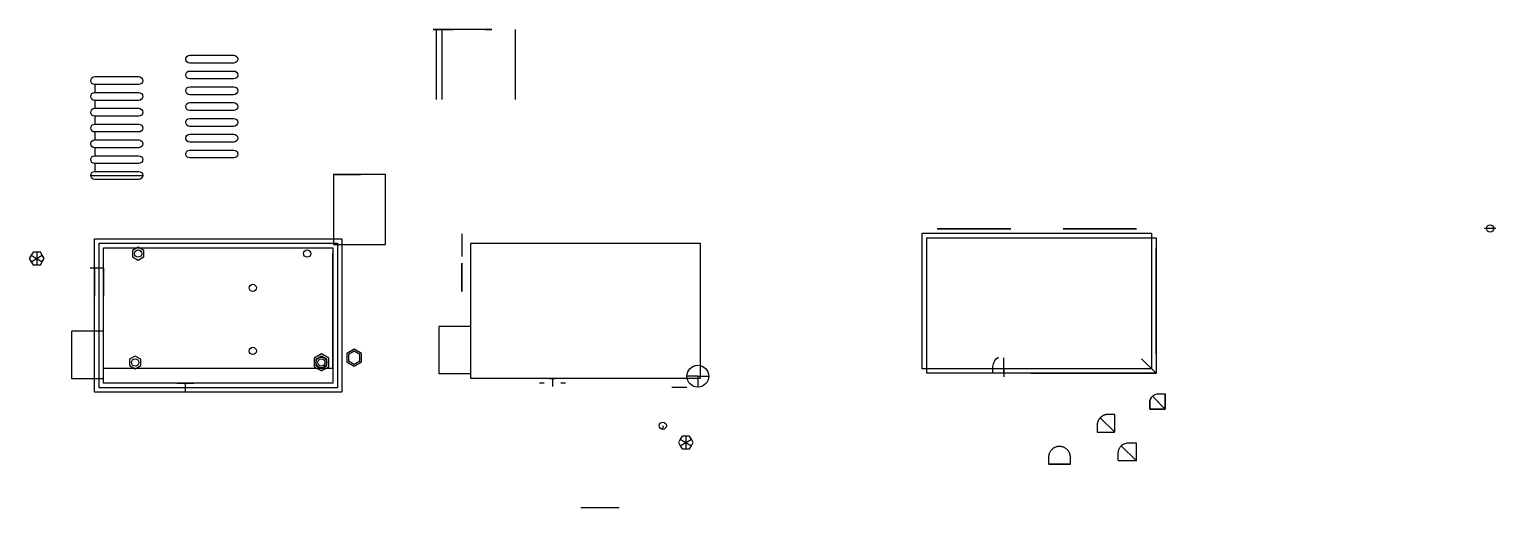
# Model space of a CAD drawing. Header units: millimetres. Extents: x 17 to 667, y -12 to 200.
import ezdxf

# ---------------------------------------------------------------- set-up
doc = ezdxf.new("R2010")
doc.units = ezdxf.units.MM
doc.layers.add('box1', color=22, linetype='Continuous')

msp = doc.modelspace()

# ---------------------------------------------------------------- linework, layer by layer
for p, q in [((50, 50), (50, 103.3)), ((50, 103.3), (151.6, 103.3)), ((151.6, 103.3), (151.6, 100.7)), ((151.6, 85.5), (151.6, 100.7)), ((151.6, 57.6), (151.6, 85.5)), ((151.6, 52.5), (151.6, 57.6)), ((151.6, 50), (151.6, 52.5)), ((50, 50), (151.6, 50))]:
    msp.add_line(p, q)
for points, elevation in [([(212.69, 45.39), (212.69, 105.39), (314.29, 105.39), (314.29, 45.39)], 2), ([(212.69, 45.39), (212.69, 105.39), (314.29, 105.39), (314.29, 45.39)], 15), ([(412.71, 49.7), (412.71, 109.7), (514.31, 109.7), (514.31, 49.7)], 2), ([(412.71, 49.7), (412.71, 109.7), (514.31, 109.7), (514.31, 49.7)], 15), ([(414.71, 47.7), (414.71, 107.7), (516.31, 107.7), (516.31, 47.7)], 14.9), ([(50, 43.3), (50, 103.3), (151.6, 103.3), (151.6, 43.3)], 2), ([(50, 43.3), (50, 103.3), (151.6, 103.3), (151.6, 43.3)], 13), ([(50, 43.3), (50, 103.3), (151.6, 103.3), (151.6, 43.3)], 15)]:
    msp.add_lwpolyline(points, close=True, dxfattribs=dict(elevation=elevation))
msp.add_lwpolyline([(50, 43.3), (50, 103.3), (151.6, 103.3), (151.6, 43.3)], close=True)
for centre in [(65.3, 100.7), (140.2, 100.7), (116.1, 85.5), (116.1, 57.6), (64, 52.5), (146.5, 52.5)]:
    msp.add_circle(centre, 1.6)
at = {"layer": 'box1', "extrusion": (1, 0, -1.22465e-16)}
for p, q in [((197.5, 169), (197.5, 200)), ((200, 169), (200, 200)), ((232.5, 169), (232.5, 200))]:
    msp.add_line(p, q, dxfattribs=at)
at = {"layer": 'box1', "extrusion": (0, -1, 1.22465e-16)}
msp.add_line((220.5, 200, 13.5), (197.5, 200, 13.5), dxfattribs=at)
at = {"layer": 'box1'}
for p, q in [((46.09, 175.55), (46.09, 172.05)), ((46.09, 168.55), (46.09, 165.05)), ((46.09, 161.55), (46.09, 158.05)), ((46.09, 154.55), (46.09, 151.05)), ((46.09, 147.55), (46.09, 144.05)), ((46.09, 140.55), (46.09, 137.05)), ((44.34, 135.3), (67.34, 135.3)), ((151.88, 135.66, 2), (151.88, 135.66, 15)), ((151.88, 135.66, 15), (151.88, 104.66, 15)), ((151.88, 135.66, 15), (163.88, 135.66, 15)), ((163.88, 135.66, 15), (163.88, 135.66, 2)), ((151.88, 104.66, 15), (151.88, 104.66, 2)), ((17.92, 99.95), (22.86, 97.1)), ((17.92, 97.1), (22.86, 99.95)), ((20.39, 101.38), (20.39, 95.68)), ((50, 94.3, 13), (44, 94.3, 13)), ((50, 73.3, 2), (50, 73.3, 13)), ((36, 45.3, 15), (36, 66.3, 15)), ((50, 66.3, 15), (36, 66.3, 15)), ((36, 45.3, 23.5), (36, 66.3, 23.5)), ((50, 66.3, 23.5), (36, 66.3, 23.5)), ((198.69, 47.39, 15), (198.69, 68.39, 15)), ((212.69, 68.39, 15), (198.69, 68.39, 15)), ((198.69, 47.39, 23.5), (198.69, 68.39, 23.5)), ((212.69, 68.39, 23.5), (198.69, 68.39, 23.5)), ((144.03, 53.93, -2.8), (144.03, 53.93)), ((212.69, 47.39, 15), (198.69, 47.39, 15)), ((212.69, 47.39, 23.5), (198.69, 47.39, 23.5)), ((310.53, 45.65, 34.8), (310.53, 45.65, 32.6)), ((310.53, 45.65, 30.4), (310.53, 45.65, 28.2)), ((313.29, 46.39, 34.8), (318.14, 46.39, 34.8)), ((313.29, 46.39, 47.4), (313.29, 46.39, 38.9)), ((313.29, 46.39, 28.2), (313.29, 41.54, 28.2)), ((444.06, 47.7, 30.4), (444.06, 50.7, 30.4)), ((444.06, 47.7, 30.4), (444.06, 47.7, 24)), ((448.91, 49.7, 18.5), (448.91, 46.2, 18.5)), ((50, 45.3, 15), (36, 45.3, 15)), ((50, 45.3, 23.5), (36, 45.3, 23.5)), ((50, 43.3, 2), (50, 45.3, 2)), ((50, 45.3, 15), (50, 45.3, 23.5)), ((50, 43.3, 2), (50, 43.3, 42)), ((86.2, 43.3, 15), (86.2, 43.3, 22)), ((86.2, 43.3, 18.5), (86.2, 39.8, 18.5)), ((100.8, 43.3), (100.8, 43.3, 15)), ((153.6, 41.3, -3.8), (153.6, 41.3, 41.2)), ((248.89, 45.39, 18.5), (248.89, 41.89, 18.5)), ((514.68, 37.54, 30.4), (519.52, 32.7, 24)), ((520.4, 31.82, 22.84), (514.68, 37.54, 30.4)), ((519.52, 32.7, 24), (520.4, 31.82, 22.84)), ((520.4, 31.82, 24), (520.4, 31.82, 22.84)), ((297.75, 24.48), (297.75, 22.88)), ((307.99, 19.89), (307.99, 14.19)), ((305.52, 18.46), (310.46, 15.61)), ((305.52, 15.61), (310.46, 18.46)), ((507.43, 9.02, 21.74), (500.87, 15.58, 30.4)), ((507.43, 16.87, 30.4), (507.43, 9.02, 21.74)), ((499.58, 9.02, 30.4), (507.43, 9.02, 21.74)), ((507.43, 9.02, 21.74), (507.43, 9.02, 30.4)), ((261.43, -11.8), (278.43, -11.8))]:
    msp.add_line(p, q, dxfattribs=at)
at = {"layer": 'box1', "extrusion": (0, 0, -1)}
msp.add_line((666.78, 111.82, -5), (661.85, 111.82, -5), dxfattribs=at)
at = {"layer": 'box1', "extrusion": (1, 0, 0)}
msp.add_line((208.69, 109.39, 2), (208.69, 99.39, 2), dxfattribs=at)
at = {"layer": 'box1', "extrusion": (1.34572e-16, 1, 0)}
for p, q in [((448.91, 47.7, 24), (448.91, 54.55, 30.4)), ((445.16, 47.7, 22), (443.16, 47.7, 22)), ((445.06, 47.7, 30.4), (445.06, 47.7, 25.4)), ((448.91, 47.7, 24), (448.91, 50.41, 24)), ((454.66, 47.7, 13), (452.66, 47.7, 13)), ((245.14, 43.39, 22), (243.14, 43.39, 22)), ((243.14, 43.39, 22), (243.14, 43.39, 24)), ((254.64, 43.39, 13), (252.64, 43.39, 13))]:
    msp.add_line(p, q, dxfattribs=at)
at = {"layer": 'box1', "extrusion": (1.34572e-16, 1, -1.07658e-15)}
for p, q in [((516.31, 47.7, 21.84), (509.88, 54.13, 29.4)), ((498.05, 21.61, 21.84), (491.62, 28.04, 29.4))]:
    msp.add_line(p, q, dxfattribs=at)
at = {"layer": 'box1', "extrusion": (0, -1.22465e-16, -1)}
msp.add_line((313.29, 46.39, 28.2), (308.44, 46.39, 28.2), dxfattribs=at)
at = {"layer": 'box1', "extrusion": (0.707107, 0.707107, -1.29893e-16)}
msp.add_line((313.29, 46.39, 47.4), (313.29, 46.39, 30.4), dxfattribs=at)
at = {"layer": 'box1', "extrusion": (-6.12323e-17, -1, 0)}
msp.add_line((507.65, 47.7, 17.12), (516.31, 47.7, 17.12), dxfattribs=at)
at = {"layer": 'box1', "extrusion": (-6.48305e-17, -1, 0)}
msp.add_line((308.44, 41.39, 34.8), (301.84, 41.39, 28.2), dxfattribs=at)
at = {"layer": 'box1'}
for points in [[(107.68, 185.05), (88.18, 185.05, -1), (88.18, 188.55), (107.68, 188.55, -1)], [(65.59, 175.55), (46.09, 175.55, -1), (46.09, 179.05), (65.59, 179.05, -1)], [(107.68, 178.05), (88.18, 178.05, -1), (88.18, 181.55), (107.68, 181.55, -1)], [(65.59, 168.55), (46.09, 168.55, -1), (46.09, 172.05), (65.59, 172.05, -1)], [(107.68, 171.05), (88.18, 171.05, -1), (88.18, 174.55), (107.68, 174.55, -1)], [(65.59, 161.55), (46.09, 161.55, -1), (46.09, 165.05), (65.59, 165.05, -1)], [(107.68, 164.05), (88.18, 164.05, -1), (88.18, 167.55), (107.68, 167.55, -1)], [(65.59, 154.55), (46.09, 154.55, -1), (46.09, 158.05), (65.59, 158.05, -1)], [(107.68, 157.05), (88.18, 157.05, -1), (88.18, 160.55), (107.68, 160.55, -1)], [(65.59, 147.55), (46.09, 147.55, -1), (46.09, 151.05), (65.59, 151.05, -1)], [(107.68, 150.05), (88.18, 150.05, -1), (88.18, 153.55), (107.68, 153.55, -1)], [(65.59, 140.55), (46.09, 140.55, -1), (46.09, 144.05), (65.59, 144.05, -1)], [(107.68, 143.05), (88.18, 143.05, -1), (88.18, 146.55), (107.68, 146.55, -1)], [(65.59, 133.55), (46.09, 133.55, -1), (46.09, 137.05), (65.59, 137.05, -1)]]:
    msp.add_lwpolyline(points, format="xyb", close=True, dxfattribs=at)
for points, elevation in [([(174.88, 135.66), (151.88, 135.66), (151.88, 104.66), (174.88, 104.66)], 2), ([(46, 39.3), (46, 107.3), (155.6, 107.3), (155.6, 39.3)], -5), ([(48, 41.3), (48, 105.3), (153.6, 105.3), (153.6, 41.3)], -5), ([(62.83, 99.28), (65.3, 97.85), (67.77, 99.28), (67.77, 102.13), (65.3, 103.55), (62.83, 102.13)], -5), ([(62.83, 99.28), (65.3, 97.85), (67.77, 99.28), (67.77, 102.13), (65.3, 103.55), (62.83, 102.13)], -2.8), ([(61.53, 51.08), (64, 49.65), (66.47, 51.08), (66.47, 53.93), (64, 55.35), (61.53, 53.93)], -5), ([(61.53, 51.08), (64, 49.65), (66.47, 51.08), (66.47, 53.93), (64, 55.35), (61.53, 53.93)], -2.8), ([(143.23, 50.61), (146.5, 48.73), (149.77, 50.61), (149.77, 54.39), (146.5, 56.27), (143.23, 54.39)], -5), ([(143.23, 50.61), (146.5, 48.73), (149.77, 50.61), (149.77, 54.39), (146.5, 56.27), (143.23, 54.39)], -2), ([(144.03, 51.08), (146.5, 49.65), (148.97, 51.08), (148.97, 53.93), (146.5, 55.35), (144.03, 53.93)], -5), ([(144.03, 51.08), (146.5, 49.65), (148.97, 51.08), (148.97, 53.93), (146.5, 55.35), (144.03, 53.93)], -2.8), ([(157.76, 52.72), (161.03, 50.83), (164.3, 52.72), (164.3, 56.49), (161.03, 58.38), (157.76, 56.49)], -5), ([(158.56, 53.18), (161.03, 51.76), (163.5, 53.18), (163.5, 56.03), (161.03, 57.46), (158.56, 56.03)], -5)]:
    msp.add_lwpolyline(points, close=True, dxfattribs=dict(at, elevation=elevation))
for points in [[(174.88, 135.66), (151.88, 135.66), (151.88, 104.66), (174.88, 104.66)], [(23.68, 98.53), (22.86, 99.95), (22.03, 101.38), (20.39, 101.38), (18.74, 101.38), (17.92, 99.95), (17.1, 98.53), (17.92, 97.1), (18.74, 95.68), (20.39, 95.68), (22.03, 95.68), (22.86, 97.1)], [(311.28, 17.04), (310.46, 18.46), (309.64, 19.89), (307.99, 19.89), (306.35, 19.89), (305.52, 18.46), (304.7, 17.04), (305.52, 15.61), (306.35, 14.19), (307.99, 14.19), (309.64, 14.19), (310.46, 15.61)]]:
    msp.add_lwpolyline(points, close=True, dxfattribs=at)
at = {"layer": 'box1', "extrusion": (6.12323e-17, -1, 0), "elevation": -111.7}
for points in [[(421.5, 15), (419.38, 17.12), (421.5, 19.24), (423.62, 17.12)], [(421.5, 22.07), (419.38, 24.19), (421.5, 26.31), (423.62, 24.19)], [(425.03, 18.54), (422.91, 20.66), (425.03, 22.78), (427.15, 20.66)], [(428.57, 15), (426.45, 17.12), (428.57, 19.24), (430.69, 17.12)], [(428.57, 22.07), (426.45, 24.19), (428.57, 26.31), (430.69, 24.19)], [(432.1, 18.54), (429.98, 20.66), (432.1, 22.78), (434.23, 20.66)], [(435.64, 15), (433.52, 17.12), (435.64, 19.24), (437.76, 17.12)], [(435.64, 22.07), (433.52, 24.19), (435.64, 26.31), (437.76, 24.19)], [(439.18, 18.54), (437.05, 20.66), (439.18, 22.78), (441.3, 20.66)], [(442.71, 15), (440.59, 17.12), (442.71, 19.24), (444.83, 17.12)], [(442.71, 22.07), (440.59, 24.19), (442.71, 26.31), (444.83, 24.19)], [(446.25, 18.54), (444.13, 20.66), (446.25, 22.78), (448.37, 20.66)], [(449.78, 15), (447.66, 17.12), (449.78, 19.24), (451.9, 17.12)], [(449.78, 22.07), (447.66, 24.19), (449.78, 26.31), (451.9, 24.19)]]:
    msp.add_lwpolyline(points, close=True, dxfattribs=at)
at = {"layer": 'box1', "extrusion": (-6.12323e-17, -1, 0)}
for points, elevation in [([(477.24, 15), (479.36, 17.12), (477.24, 19.24), (475.12, 17.12)], -111.7), ([(477.24, 22.07), (479.36, 24.19), (477.24, 26.31), (475.12, 24.19)], -111.7), ([(480.78, 18.54), (482.9, 20.66), (480.78, 22.78), (478.65, 20.66)], -111.7), ([(484.31, 15), (486.43, 17.12), (484.31, 19.24), (482.19, 17.12)], -111.7), ([(484.31, 22.07), (486.43, 24.19), (484.31, 26.31), (482.19, 24.19)], -111.7), ([(487.85, 18.54), (489.97, 20.66), (487.85, 22.78), (485.73, 20.66)], -111.7), ([(491.38, 15), (493.5, 17.12), (491.38, 19.24), (489.26, 17.12)], -111.7), ([(491.38, 22.07), (493.5, 24.19), (491.38, 26.31), (489.26, 24.19)], -111.7), ([(494.92, 18.54), (497.04, 20.66), (494.92, 22.78), (492.8, 20.66)], -111.7), ([(498.45, 15), (500.57, 17.12), (498.45, 19.24), (496.33, 17.12)], -111.7), ([(498.45, 22.07), (500.57, 24.19), (498.45, 26.31), (496.33, 24.19)], -111.7), ([(501.99, 18.54), (504.11, 20.66), (501.99, 22.78), (499.87, 20.66)], -111.7), ([(505.52, 15), (507.65, 17.12), (505.52, 19.24), (503.4, 17.12)], -111.7), ([(505.52, 22.07), (507.65, 24.19), (505.52, 26.31), (503.4, 24.19)], -111.7), ([(463.1, 15), (465.22, 17.12), (463.1, 19.24), (460.98, 17.12)], -47.7), ([(463.1, 22.07), (465.22, 24.19), (463.1, 26.31), (460.98, 24.19)], -47.7), ([(466.63, 18.54), (468.75, 20.66), (466.63, 22.78), (464.51, 20.66)], -47.7), ([(470.17, 15), (472.29, 17.12), (470.17, 19.24), (468.05, 17.12)], -47.7), ([(470.17, 22.07), (472.29, 24.19), (470.17, 26.31), (468.05, 24.19)], -47.7), ([(473.7, 18.54), (475.83, 20.66), (473.7, 22.78), (471.58, 20.66)], -47.7), ([(477.24, 15), (479.36, 17.12), (477.24, 19.24), (475.12, 17.12)], -47.7), ([(477.24, 22.07), (479.36, 24.19), (477.24, 26.31), (475.12, 24.19)], -47.7), ([(480.78, 18.54), (482.9, 20.66), (480.78, 22.78), (478.65, 20.66)], -47.7), ([(484.31, 15), (486.43, 17.12), (484.31, 19.24), (482.19, 17.12)], -47.7), ([(484.31, 22.07), (486.43, 24.19), (484.31, 26.31), (482.19, 24.19)], -47.7), ([(487.85, 18.54), (489.97, 20.66), (487.85, 22.78), (485.73, 20.66)], -47.7), ([(491.38, 15), (493.5, 17.12), (491.38, 19.24), (489.26, 17.12)], -47.7), ([(491.38, 22.07), (493.5, 24.19), (491.38, 26.31), (489.26, 24.19)], -47.7), ([(494.92, 18.54), (497.04, 20.66), (494.92, 22.78), (492.8, 20.66)], -47.7), ([(498.45, 15), (500.57, 17.12), (498.45, 19.24), (496.33, 17.12)], -47.7), ([(498.45, 22.07), (500.57, 24.19), (498.45, 26.31), (496.33, 24.19)], -47.7), ([(501.99, 18.54), (504.11, 20.66), (501.99, 22.78), (499.87, 20.66)], -47.7), ([(505.52, 15), (507.65, 17.12), (505.52, 19.24), (503.4, 17.12)], -47.7), ([(505.52, 22.07), (507.65, 24.19), (505.52, 26.31), (503.4, 24.19)], -47.7)]:
    msp.add_lwpolyline(points, close=True, dxfattribs=dict(at, elevation=elevation))
at = {"layer": 'box1', "extrusion": (-1, 0, 0), "elevation": -516.31}
for points in [[(-100.92, 15), (-98.79, 17.12), (-100.92, 19.24), (-103.04, 17.12)], [(-100.92, 22.07), (-98.79, 24.19), (-100.92, 26.31), (-103.04, 24.19)], [(-97.38, 18.54), (-95.26, 20.66), (-97.38, 22.78), (-99.5, 20.66)], [(-93.84, 15), (-91.72, 17.12), (-93.84, 19.24), (-95.97, 17.12)], [(-93.84, 22.07), (-91.72, 24.19), (-93.84, 26.31), (-95.97, 24.19)], [(-90.31, 18.54), (-88.19, 20.66), (-90.31, 22.78), (-92.43, 20.66)], [(-86.77, 15), (-84.65, 17.12), (-86.77, 19.24), (-88.89, 17.12)], [(-86.77, 22.07), (-84.65, 24.19), (-86.77, 26.31), (-88.89, 24.19)], [(-83.24, 18.54), (-81.12, 20.66), (-83.24, 22.78), (-85.36, 20.66)], [(-79.7, 15), (-77.58, 17.12), (-79.7, 19.24), (-81.82, 17.12)], [(-79.7, 22.07), (-77.58, 24.19), (-79.7, 26.31), (-81.82, 24.19)], [(-76.17, 18.54), (-74.05, 20.66), (-76.17, 22.78), (-78.29, 20.66)], [(-72.63, 15), (-70.51, 17.12), (-72.63, 19.24), (-74.75, 17.12)], [(-72.63, 22.07), (-70.51, 24.19), (-72.63, 26.31), (-74.75, 24.19)], [(-69.1, 18.54), (-66.97, 20.66), (-69.1, 22.78), (-71.22, 20.66)], [(-65.56, 15), (-63.44, 17.12), (-65.56, 19.24), (-67.68, 17.12)], [(-65.56, 22.07), (-63.44, 24.19), (-65.56, 26.31), (-67.68, 24.19)], [(-62.02, 18.54), (-59.9, 20.66), (-62.02, 22.78), (-64.15, 20.66)], [(-58.49, 15), (-56.37, 17.12), (-58.49, 19.24), (-60.61, 17.12)], [(-58.49, 22.07), (-56.37, 24.19), (-58.49, 26.31), (-60.61, 24.19)]]:
    msp.add_lwpolyline(points, close=True, dxfattribs=at)
at = {"layer": 'box1', "elevation": 30.4}
for points in [[(520.4, 38.67), (520.4, 31.82), (513.55, 31.82), (513.55, 34.82, -0.414214), (517.4, 38.67)], [(514.68, 37.54, 0.198912), (513.55, 34.82), (513.55, 31.82), (520.4, 31.82)], [(514.68, 37.54, -0.198912), (517.4, 38.67), (520.4, 38.67), (520.4, 31.82)]]:
    msp.add_lwpolyline(points, format="xyb", close=True, dxfattribs=at)
at = {"layer": 'box1'}
for points in [[(200, 200, -1.5), (200, 200, 0), (205, 200, 0), (205, 200, -3), (200, 200, -3), (196, 200, -3), (196, 200, 0), (197.5, 200, 0), (197.5, 200, -1.5)], [(197.5, 200, 11), (197.5, 200, 13.5), (200, 200, 13.5), (200, 200, 16.5), (196, 200, 16.5), (196, 200, 13.5), (196, 200, 11)], [(220.5, 200, 11.5), (219, 200, 11.5), (219, 200, 10), (222, 200, 10), (222, 200, 16.5), (219, 200, 16.5), (219, 200, 13.5), (220.5, 200, 13.5)], [(46, 81.8, 13), (46, 81.8, 2), (46, 94.3, 2), (46, 94.3, 13)], [(50, 81.8, 13), (50, 81.8, 2), (50, 94.3, 2), (50, 94.3, 13)], [(208.69, 83.89, 13), (208.69, 83.89, 2), (208.69, 96.39, 2), (208.69, 96.39, 13)], [(89.95, 43.3, 15), (82.45, 43.3, 15), (82.45, 43.3, 22), (89.95, 43.3, 22)], [(520.4, 38.67, 24), (520.4, 31.82, 24), (520.4, 31.82, 30.4), (520.4, 38.67, 30.4)], [(513.55, 31.82, 24), (520.4, 31.82, 24), (520.4, 31.82, 30.4), (513.55, 31.82, 30.4)], [(468.68, 7.47, 0), (468.68, 7.47, -6.4), (478.38, 7.47, -6.4), (478.38, 7.47, 0)]]:
    msp.add_polyline3d(points, close=True, dxfattribs=at)
for centre, radius in [((664.31, 111.82, -2.8), 1.6), ((146.5, 52.5), 2.4), ((146.5, 52.5), 1.6), ((313.29, 46.39, 34.8), 4.85), ((313.29, 46.39, 28.2), 4.85), ((297.75, 24.48), 1.6)]:
    msp.add_circle(centre, radius, dxfattribs=at)
at = {"layer": 'box1', "extrusion": (0, -1, 0)}
for centre in [(86.2, 18.5, -43.3), (248.89, 18.5, -45.39)]:
    msp.add_circle(centre, 1.25, dxfattribs=at)
at = {"layer": 'box1', "extrusion": (0, 0, -1)}
msp.add_arc((-448.91, 50.7, -30.4), 4.85, 360, 59.40931, dxfattribs=at)
at = {"layer": 'box1'}
for points, weights, knots in [([(498.05, 29.46, 29.4), (498.05, 25.54, 29.4), (498.05, 21.61, 29.4), (494.13, 21.61, 29.4), (490.2, 21.61, 29.4), (490.2, 23.11, 29.4), (490.2, 24.61, 29.4), (490.2, 26.62, 29.4), (491.62, 28.04, 29.4), (493.04, 29.46, 29.4), (495.05, 29.46, 29.4), (496.55, 29.46, 29.4), (498.05, 29.46, 29.4)], [1, 1, 1, 1, 1, 1, 1, 0.923879532511, 1, 0.923879532511, 1, 1, 1], [0, 0, 0, 1, 1, 2, 2, 3, 3, 3.785398, 3.785398, 4.570796, 4.570796, 5.570796, 5.570796, 5.570796]), ([(478.38, 7.47), (473.53, 7.47), (468.68, 7.47), (468.68, 8.97), (468.68, 10.47), (468.68, 15.32), (473.53, 15.32), (478.38, 15.32), (478.38, 10.47), (478.38, 8.97), (478.38, 7.47)], [1, 1, 1, 1, 1, 0.707106781187, 1, 0.707106781187, 1, 1, 1], [0, 0, 0, 1, 1, 2, 2, 3.570796, 3.570796, 5.141593, 5.141593, 6.141593, 6.141593, 6.141593])]:
    msp.add_rational_spline(points, weights, degree=2, knots=knots, dxfattribs=at)
msp.add_open_spline([(499.58, 9.02, 30.4), (499.58, 10.16, 30.4), (499.58, 11.31, 30.4), (499.58, 12.46, 30.4), (499.58, 13.05, 30.4), (499.7, 13.64, 30.4), (499.93, 14.18, 30.4), (500.1, 14.59, 30.4), (500.34, 14.97, 30.4), (500.62, 15.3, 30.4), (501.04, 15.8, 30.4), (501.57, 16.2, 30.4), (502.15, 16.47, 30.4), (502.73, 16.73, 30.4), (503.36, 16.87, 30.4), (503.99, 16.87, 30.4), (505.14, 16.87, 30.4), (506.28, 16.87, 30.4), (507.43, 16.87, 30.4)], degree=3, knots=[0, 0, 0, 0, 0.249013, 0.249013, 0.249013, 0.377591, 0.377591, 0.377591, 0.473234, 0.473234, 0.473234, 0.613807, 0.613807, 0.613807, 0.750987, 0.750987, 0.750987, 1, 1, 1, 1], dxfattribs=at)
msp.add_point((507.43, 9.02, 22.84), dxfattribs=at)
msp.add_point((507.43, 9.02, 22.84), dxfattribs=at)

doc.saveas('drawing.dxf')
